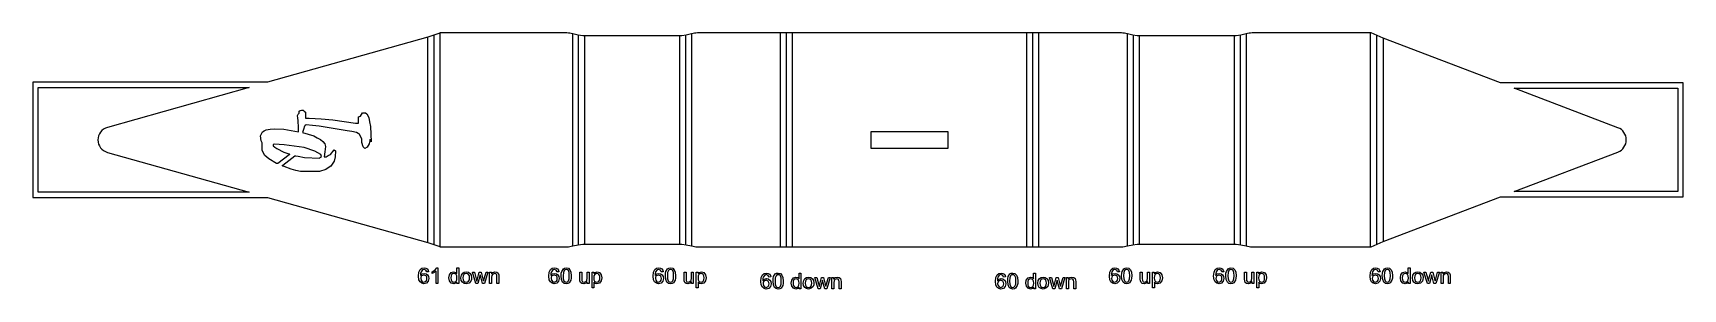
# Model space of a CAD drawing. Header units: millimetres. Extents: x -255 to 378, y -16 to 82.
import ezdxf

# ---------------------------------------------------------------- set-up
doc = ezdxf.new("R2010")
doc.units = ezdxf.units.MM

msp = doc.modelspace()

# ---------------------------------------------------------------- linework, layer by layer
at = {"layer": 'BEND'}
for p, q in [((-101.15, 81.22), (-101.15, 0.88)), ((-45.58, 0.84), (-45.58, 81.26)), ((-4.52, 0.84), (-4.52, 81.26)), ((34.06, 82.1), (34.06, 0)), ((128.59, 0), (128.59, 82.1)), ((167.18, 81.26), (167.18, 0.84)), ((208.24, 81.26), (208.24, 0.84)), ((260.57, 0.93), (260.57, 81.17))]:
    msp.add_line(p, q, dxfattribs=at)
at = {"layer": 'BEND_EXTENT'}
for p, q in [((-103.45, 1.63), (-103.45, 80.47)), ((-98.85, 81.97), (-98.85, 0.13)), ((-47.85, 0.33), (-47.85, 81.77)), ((-43.32, 81.06), (-43.32, 1.04)), ((-6.79, 1.04), (-6.79, 81.06)), ((-2.26, 81.77), (-2.26, 0.33)), ((31.8, 0), (31.8, 82.1)), ((36.33, 82.1), (36.33, 0)), ((126.33, 0), (126.33, 82.1)), ((130.85, 82.1), (130.85, 0)), ((164.91, 0.33), (164.91, 81.77)), ((169.44, 81.06), (169.44, 1.04)), ((205.97, 1.04), (205.97, 81.06)), ((210.5, 81.77), (210.5, 0.33)), ((258.12, 0), (258.12, 82.1)), ((263.02, 80.1), (263.02, 2))]:
    msp.add_line(p, q, dxfattribs=at)
at = {"layer": 'INTERIOR_PROFILES'}
for p, q in [((-153.48, 50.43), (-153.15, 50.86)), ((-153.15, 50.86), (-152.81, 51.28)), ((-152.81, 52.07), (-152.39, 52.3)), ((-152.81, 51.28), (-152.81, 52.07)), ((-152.39, 52.3), (-151.96, 52.52)), ((-151.96, 52.52), (-151.27, 52.52)), ((-151.27, 52.52), (-150.83, 52.08)), ((-150.83, 52.08), (-150.38, 51.64)), ((-150.38, 51.64), (-150.38, 49.43)), ((-129.3, 50.12), (-128.93, 50.77)), ((-128.93, 50.77), (-128.55, 51.42)), ((-128.55, 51.42), (-127.32, 51.41)), ((-127.32, 51.41), (-126.83, 51.09)), ((-126.83, 51.09), (-126.1, 49.67)), ((-166.83, 44.16), (-166.17, 44.55)), ((-166.17, 44.55), (-165.51, 44.94)), ((-165.51, 44.94), (-163.94, 45.13)), ((-163.94, 45.13), (-162.37, 45.33)), ((-162.37, 45.33), (-158.71, 45.13)), ((-158.71, 45.13), (-152.99, 44.2)), ((-153.34, 49.43), (-153.48, 50.43)), ((-153.2, 48.44), (-153.34, 49.43)), ((-153.06, 45.7), (-153.2, 48.44)), ((-152.99, 44.2), (-153.06, 45.7)), ((-151.14, 45), (-151.47, 43.86)), ((-150.77, 46.34), (-151.14, 45)), ((-150.46, 46.59), (-150.77, 46.34)), ((-150.15, 46.85), (-150.46, 46.59)), ((-150.38, 49.43), (-148.95, 49.43)), ((-147.64, 46.59), (-150.15, 46.85)), ((-148.95, 49.43), (-144.42, 49.09)), ((-145.12, 46.34), (-147.64, 46.59)), ((-139.75, 45.46), (-145.12, 46.34)), ((-144.42, 49.09), (-139.9, 48.75)), ((-139.9, 48.75), (-131.18, 47.45)), ((-134.38, 44.57), (-139.75, 45.46)), ((-132.61, 44.22), (-134.38, 44.57)), ((-131.18, 47.45), (-130.08, 47.45)), ((-130.08, 49.92), (-129.3, 50.12)), ((-130.08, 47.45), (-130.08, 49.92)), ((-126.1, 49.67), (-125.76, 47.95)), ((-125.76, 47.95), (-125.43, 46.23)), ((-125.43, 46.23), (-125.23, 40.27)), ((-167.67, 42.62), (-167.25, 43.39)), ((-167.39, 40.63), (-167.67, 42.62)), ((-166.99, 39.89), (-167.39, 40.63)), ((-167.25, 43.39), (-166.83, 44.16)), ((-166.99, 36.92), (-166.99, 39.89)), ((-162.34, 39.45), (-162.8, 39.17)), ((-162.8, 39.17), (-162.8, 38.78)), ((-162.8, 38.78), (-162.08, 38.24)), ((-160.41, 39.31), (-162.34, 39.45)), ((-162.08, 38.24), (-161.36, 37.7)), ((-158.49, 39.16), (-160.41, 39.31)), ((-150.9, 38.11), (-158.49, 39.16)), ((-151.47, 43.86), (-147.18, 42.54)), ((-146.75, 36.73), (-150.9, 38.11)), ((-147.18, 42.54), (-145.88, 41.88)), ((-145.88, 41.88), (-144.59, 41.23)), ((-144.59, 41.23), (-143.75, 40.39)), ((-143.75, 40.39), (-142.92, 39.55)), ((-142.92, 39.55), (-142.78, 39.02)), ((-142.65, 38.5), (-142.79, 37.47)), ((-142.78, 39.02), (-142.65, 38.5)), ((-130.85, 43.87), (-132.61, 44.22)), ((-130.22, 43.55), (-130.85, 43.87)), ((-129.6, 43.22), (-130.22, 43.55)), ((-128.76, 41.38), (-129.6, 43.22)), ((-128.75, 40.05), (-128.76, 41.38)), ((-128.29, 38.41), (-128.75, 40.05)), ((-127.62, 37.74), (-128.29, 38.41)), ((-126.74, 38.21), (-127.62, 37.74)), ((-125.93, 39.53), (-126.74, 38.21)), ((-125.61, 41.38), (-125.93, 39.53)), ((-125.42, 40.83), (-125.61, 41.38)), ((-125.23, 40.27), (-125.42, 40.83)), ((-165.93, 35.11), (-166.99, 36.92)), ((-164.48, 33.82), (-165.93, 35.11)), ((-161.52, 32), (-164.48, 33.82)), ((-161.36, 37.7), (-158.71, 36.38)), ((-156.59, 35.29), (-160.96, 32.02)), ((-159.1, 31.38), (-154.45, 34.86)), ((-158.71, 36.38), (-157.13, 35.81)), ((-157.13, 35.81), (-156.65, 35.64)), ((-154.06, 34.95), (-153.16, 34.78)), ((-153.16, 34.78), (-150.77, 34.31)), ((-150.77, 34.31), (-145.03, 34.07)), ((-145.6, 36.08), (-146.75, 36.73)), ((-144.45, 35.42), (-145.6, 36.08)), ((-145.03, 34.07), (-144.6, 34.39)), ((-144.6, 34.39), (-144.18, 34.72)), ((-144.32, 35.07), (-144.45, 35.42)), ((-144.18, 34.72), (-144.32, 35.07)), ((-142.93, 36.44), (-143.21, 34.56)), ((-143.21, 34.56), (-142.47, 34.56)), ((-142.79, 37.47), (-142.93, 36.44)), ((-142.47, 34.56), (-141.62, 34.99)), ((-141.62, 34.99), (-140.77, 35.43)), ((-140.77, 35.43), (-139.34, 37.24)), ((-139.4, 32.86), (-140.67, 30.97)), ((-138.95, 34.52), (-139.4, 32.86)), ((-139.34, 37.24), (-138.9, 36.8)), ((-138.9, 36.8), (-138.95, 34.52)), ((-158.61, 30.83), (-159.05, 31)), ((-155.84, 29.74), (-158.61, 30.83)), ((-154.08, 29.34), (-155.84, 29.74)), ((-152.31, 28.93), (-154.08, 29.34)), ((-145.03, 28.93), (-152.31, 28.93)), ((-142.57, 29.69), (-145.03, 28.93)), ((-141.62, 30.33), (-142.57, 29.69)), ((-140.67, 30.97), (-141.62, 30.33))]:
    msp.add_line(p, q, dxfattribs=at)
for points in [[(-226.35, 36.24), (-172, 20.94), (-252.9, 20.94), (-252.9, 61.17), (-172, 61.17), (-226.35, 45.86, 0.757324)], [(353.08, 36.38, 0.688602), (353.08, 45.72), (313.29, 60.91), (376.05, 60.91), (376.05, 21.19), (313.29, 21.19)]]:
    msp.add_lwpolyline(points, format="xyb", close=True, dxfattribs=at)
msp.add_lwpolyline([(66.58, 44.3), (96.08, 44.3), (96.08, 37.8), (66.58, 37.8)], close=True, dxfattribs=at)
at = {"layer": 'INTERIOR_PROFILES', "extrusion": (0, 0, -1)}
for centre, radius, start, end in [((161.26, 32.42), 0.5, 233.16713, 301.65561), ((156.71, 35.45), 0.2, 109.75178, 233.16713), ((154.15, 34.46), 0.5, 53.16713, 101.06727), ((158.97, 31.2), 0.22, -68.64167, 53.16713)]:
    msp.add_arc(centre, radius, start, end, dxfattribs=at)
at = {"layer": 'OUTER_PROFILES'}
for p, q in [((-103.45, 80.47), (-164.9, 63.17)), ((-98.85, 81.97), (-103.45, 80.47)), ((-98.85, 82.1), (-98.85, 81.97)), ((-50.11, 82.1), (-98.85, 82.1)), ((-6.06, 81.06), (-44.04, 81.06)), ((162.65, 82.1), (0, 82.1)), ((206.7, 81.06), (168.71, 81.06)), ((258.45, 82.1), (212.76, 82.1)), ((263.02, 80.1), (258.45, 82.1)), ((308.05, 62.91), (263.02, 80.1)), ((-164.9, 63.17), (-254.9, 63.17)), ((-254.9, 63.17), (-254.9, 18.94)), ((378.05, 62.91), (308.05, 62.91)), ((378.05, 19.19), (378.05, 62.91)), ((263.02, 2), (308.05, 19.19)), ((308.05, 19.19), (378.05, 19.19)), ((-254.9, 18.94), (-164.9, 18.94)), ((-164.9, 18.94), (-103.45, 1.63)), ((-103.45, 1.63), (-98.85, 0.13)), ((-98.85, 0.13), (-98.85, 0)), ((-44.04, 1.04), (-6.06, 1.04)), ((0, 0), (162.65, 0)), ((168.71, 1.04), (206.7, 1.04)), ((212.76, 0), (258.45, 0)), ((258.45, 0), (263.02, 2)), ((-98.85, 0), (-50.11, 0))]:
    msp.add_line(p, q, dxfattribs=at)
for points in [[(-45.74, 81.3), (-47.85, 81.77)], [(-44.04, 81.06), (-45.74, 81.3)], [(-4.37, 81.3), (-6.06, 81.06)], [(-2.26, 81.77), (-4.37, 81.3)], [(167.02, 81.3), (164.91, 81.77)], [(168.71, 81.06), (167.02, 81.3)], [(208.39, 81.3), (206.7, 81.06)], [(210.5, 81.77), (208.39, 81.3)], [(-47.85, 0.33), (-45.74, 0.8)], [(-45.74, 0.8), (-44.04, 1.04)], [(-6.06, 1.04), (-4.37, 0.8)], [(-4.37, 0.8), (-2.26, 0.33)], [(164.91, 0.33), (167.02, 0.8)], [(167.02, 0.8), (168.71, 1.04)], [(206.7, 1.04), (208.39, 0.8)], [(208.39, 0.8), (210.5, 0.33)]]:
    msp.add_lwpolyline(points, dxfattribs=at)
for centre, major_axis, start_param, end_param in [((-50.11, 76.1), (6.93, 0), 1.238269, 1.570796), ((0, 76.1), (-6.93, 0), 4.712389, 5.044916), ((162.65, 76.1), (6.93, 0), 1.238269, 1.570796), ((212.76, 76.1), (-6.93, 0), 4.712389, 5.044916), ((-50.11, 6), (6.93, 0), 4.712389, 5.044916), ((0, 6), (-6.93, 0), 1.238269, 1.570796), ((162.65, 6), (6.93, 0), 4.712389, 5.044916), ((212.76, 6), (-6.93, 0), 1.238269, 1.570796)]:
    msp.add_ellipse(centre, major_axis=major_axis, ratio=0.866025, start_param=start_param, end_param=end_param, dxfattribs=at)
at = {"layer": 'TEXT'}
for p, q in [((-103.15, -9.57), (-103.88, -9.62)), ((-101.75, -10.29), (-101.75, -9.58)), ((-100.27, -14.1), (-100.27, -9.4)), ((-100.01, -8.07), (-99.54, -8.07)), ((-99.54, -8.07), (-99.54, -14.1)), ((-92.35, -10.25), (-92.35, -8.1)), ((-92.35, -8.1), (-91.61, -8.1)), ((-91.61, -8.1), (-91.61, -14.1)), ((-84.99, -14.1), (-86.32, -9.75)), ((-86.32, -9.75), (-85.56, -9.75)), ((-85.56, -9.75), (-84.87, -12.26)), ((-84.87, -12.26), (-84.61, -13.19)), ((-84.39, -12.3), (-83.69, -9.75)), ((-83.34, -10.75), (-84.22, -14.1)), ((-83.69, -9.75), (-82.94, -9.75)), ((-83.17, -11.5), (-83.34, -10.75)), ((-82.48, -14.1), (-83.17, -11.5)), ((-82.94, -9.75), (-82.29, -12.27)), ((-82.29, -12.27), (-82.07, -13.1)), ((-82.07, -13.1), (-81.82, -12.26)), ((-81.82, -12.26), (-81.07, -9.75)), ((-80.36, -9.75), (-81.72, -14.1)), ((-81.07, -9.75), (-80.36, -9.75)), ((-79.74, -14.1), (-79.74, -9.75)), ((-79.74, -9.75), (-79.08, -9.75)), ((-79.08, -9.75), (-79.08, -10.37)), ((-79, -11.72), (-79, -14.1)), ((-76.94, -14.1), (-76.94, -11.45)), ((-76.21, -11.43), (-76.21, -14.1)), ((-53.15, -9.57), (-53.88, -9.62)), ((-45.13, -12.44), (-45.13, -9.75)), ((-45.13, -9.75), (-44.4, -9.75)), ((-44.4, -9.75), (-44.4, -12.16)), ((-42.35, -12.08), (-42.35, -9.75)), ((-42.35, -9.75), (-41.61, -9.75)), ((-41.61, -9.75), (-41.61, -14.1)), ((-40.46, -15.76), (-40.46, -9.75)), ((-40.46, -9.75), (-39.78, -9.75)), ((-39.78, -9.75), (-39.78, -10.32)), ((-13.15, -9.57), (-13.88, -9.62)), ((-5.13, -12.44), (-5.13, -9.75)), ((-5.13, -9.75), (-4.4, -9.75)), ((-4.4, -9.75), (-4.4, -12.16)), ((-2.35, -12.08), (-2.35, -9.75)), ((-2.35, -9.75), (-1.61, -9.75)), ((-1.61, -9.75), (-1.61, -14.1)), ((-0.46, -15.76), (-0.46, -9.75)), ((-0.46, -9.75), (0.22, -9.75)), ((0.22, -9.75), (0.22, -10.32)), ((28.15, -11.59), (27.42, -11.65)), ((38.95, -12.28), (38.95, -10.12)), ((38.95, -10.12), (39.69, -10.12)), ((39.69, -10.12), (39.69, -16.12)), ((46.31, -16.12), (44.98, -11.78)), ((44.98, -11.78), (45.74, -11.78)), ((45.74, -11.78), (46.43, -14.29)), ((46.92, -14.32), (47.61, -11.78)), ((47.61, -11.78), (48.36, -11.78)), ((48.36, -11.78), (49.02, -14.3)), ((49.48, -14.29), (50.23, -11.78)), ((50.94, -11.78), (49.58, -16.12)), ((50.23, -11.78), (50.94, -11.78)), ((51.56, -16.12), (51.56, -11.78)), ((51.56, -11.78), (52.22, -11.78)), ((52.22, -11.78), (52.22, -12.39)), ((118.15, -11.59), (117.42, -11.65)), ((128.95, -12.28), (128.95, -10.12)), ((128.95, -10.12), (129.69, -10.12)), ((129.69, -10.12), (129.69, -16.12)), ((136.31, -16.12), (134.98, -11.78)), ((134.98, -11.78), (135.74, -11.78)), ((135.74, -11.78), (136.43, -14.29)), ((136.92, -14.32), (137.61, -11.78)), ((137.61, -11.78), (138.36, -11.78)), ((138.36, -11.78), (139.02, -14.3)), ((139.48, -14.29), (140.23, -11.78)), ((140.94, -11.78), (139.58, -16.12)), ((140.23, -11.78), (140.94, -11.78)), ((141.56, -16.12), (141.56, -11.78)), ((141.56, -11.78), (142.22, -11.78)), ((142.22, -11.78), (142.22, -12.39)), ((161.85, -9.57), (161.12, -9.62)), ((169.87, -12.44), (169.87, -9.75)), ((169.87, -9.75), (170.6, -9.75)), ((170.6, -9.75), (170.6, -12.16)), ((172.65, -12.08), (172.65, -9.75)), ((172.65, -9.75), (173.39, -9.75)), ((173.39, -9.75), (173.39, -14.1)), ((174.54, -15.76), (174.54, -9.75)), ((174.54, -9.75), (175.22, -9.75)), ((175.22, -9.75), (175.22, -10.32)), ((201.85, -9.57), (201.12, -9.62)), ((209.87, -12.44), (209.87, -9.75)), ((209.87, -9.75), (210.6, -9.75)), ((210.6, -9.75), (210.6, -12.16)), ((212.65, -12.08), (212.65, -9.75)), ((212.65, -9.75), (213.39, -9.75)), ((213.39, -9.75), (213.39, -14.1)), ((214.54, -15.76), (214.54, -9.75)), ((214.54, -9.75), (215.22, -9.75)), ((215.22, -9.75), (215.22, -10.32)), ((261.85, -9.57), (261.12, -9.62)), ((272.65, -10.25), (272.65, -8.1)), ((272.65, -8.1), (273.39, -8.1)), ((273.39, -8.1), (273.39, -14.1)), ((280.01, -14.1), (278.68, -9.75)), ((278.68, -9.75), (279.44, -9.75)), ((279.44, -9.75), (280.13, -12.26)), ((280.13, -12.26), (280.39, -13.19)), ((280.61, -12.3), (281.31, -9.75)), ((281.66, -10.75), (280.78, -14.1)), ((281.31, -9.75), (282.06, -9.75)), ((281.83, -11.5), (281.66, -10.75)), ((282.52, -14.1), (281.83, -11.5)), ((282.06, -9.75), (282.71, -12.27)), ((282.71, -12.27), (282.93, -13.1)), ((282.93, -13.1), (283.18, -12.26)), ((283.18, -12.26), (283.93, -9.75)), ((284.64, -9.75), (283.28, -14.1)), ((283.93, -9.75), (284.64, -9.75)), ((285.26, -14.1), (285.26, -9.75)), ((285.26, -9.75), (285.92, -9.75)), ((285.92, -9.75), (285.92, -10.37)), ((286, -11.72), (286, -14.1)), ((288.06, -14.1), (288.06, -11.45)), ((288.79, -11.43), (288.79, -14.1)), ((-99.54, -14.1), (-100.27, -14.1)), ((-92.3, -14.1), (-92.3, -13.55)), ((-91.61, -14.1), (-92.3, -14.1)), ((-84.22, -14.1), (-84.99, -14.1)), ((-81.72, -14.1), (-82.48, -14.1)), ((-79, -14.1), (-79.74, -14.1)), ((-76.21, -14.1), (-76.94, -14.1)), ((-42.27, -14.1), (-42.27, -13.46)), ((-41.61, -14.1), (-42.27, -14.1)), ((-39.72, -15.76), (-40.46, -15.76)), ((-39.72, -13.65), (-39.72, -15.76)), ((-2.27, -14.1), (-2.27, -13.46)), ((-1.61, -14.1), (-2.27, -14.1)), ((0.28, -15.76), (-0.46, -15.76)), ((0.28, -13.65), (0.28, -15.76)), ((39, -16.12), (39, -15.57)), ((39.69, -16.12), (39, -16.12)), ((47.08, -16.12), (46.31, -16.12)), ((46.43, -14.29), (46.69, -15.22)), ((47.96, -12.78), (47.08, -16.12)), ((48.13, -13.52), (47.96, -12.78)), ((48.82, -16.12), (48.13, -13.52)), ((49.58, -16.12), (48.82, -16.12)), ((49.02, -14.3), (49.23, -15.13)), ((49.23, -15.13), (49.48, -14.29)), ((52.3, -16.12), (51.56, -16.12)), ((52.3, -13.75), (52.3, -16.12)), ((54.36, -16.12), (54.36, -13.48)), ((55.09, -16.12), (54.36, -16.12)), ((55.09, -13.45), (55.09, -16.12)), ((129, -16.12), (129, -15.57)), ((129.69, -16.12), (129, -16.12)), ((137.08, -16.12), (136.31, -16.12)), ((136.43, -14.29), (136.69, -15.22)), ((137.96, -12.78), (137.08, -16.12)), ((138.13, -13.52), (137.96, -12.78)), ((138.82, -16.12), (138.13, -13.52)), ((139.58, -16.12), (138.82, -16.12)), ((139.02, -14.3), (139.23, -15.13)), ((139.23, -15.13), (139.48, -14.29)), ((142.3, -16.12), (141.56, -16.12)), ((142.3, -13.75), (142.3, -16.12)), ((144.36, -16.12), (144.36, -13.48)), ((145.09, -16.12), (144.36, -16.12)), ((145.09, -13.45), (145.09, -16.12)), ((172.73, -14.1), (172.73, -13.46)), ((173.39, -14.1), (172.73, -14.1)), ((175.28, -15.76), (174.54, -15.76)), ((175.28, -13.65), (175.28, -15.76)), ((212.73, -14.1), (212.73, -13.46)), ((213.39, -14.1), (212.73, -14.1)), ((215.28, -15.76), (214.54, -15.76)), ((215.28, -13.65), (215.28, -15.76)), ((272.7, -14.1), (272.7, -13.55)), ((273.39, -14.1), (272.7, -14.1)), ((280.78, -14.1), (280.01, -14.1)), ((283.28, -14.1), (282.52, -14.1)), ((286, -14.1), (285.26, -14.1)), ((288.79, -14.1), (288.06, -14.1))]:
    msp.add_line(p, q, dxfattribs=at)
for points in [[(-107.01, -11.29), (-106.85, -9.79), (-106.36, -8.76)], [(-106.43, -13.52), (-106.86, -12.63), (-107.01, -11.29)], [(-106.36, -8.76), (-105.71, -8.25), (-104.85, -8.07)], [(-106.06, -9.62), (-106.22, -10.21), (-106.27, -11)], [(-106.27, -11), (-105.62, -10.4)], [(-105.81, -11.21), (-106.07, -11.63), (-106.16, -12.15)], [(-106.16, -12.15), (-106, -12.88)], [(-105.52, -8.88), (-106.06, -9.62)], [(-104.96, -10.86), (-105.81, -11.21)], [(-105.62, -10.4), (-104.82, -10.21)], [(-104.9, -8.68), (-105.52, -8.88)], [(-104.13, -11.21), (-104.96, -10.86)], [(-104.16, -8.99), (-104.9, -8.68)], [(-104.85, -8.07), (-104.21, -8.17), (-103.69, -8.47)], [(-104.82, -10.21), (-104.13, -10.34), (-103.56, -10.75)], [(-103.88, -9.62), (-104.16, -8.99)], [(-103.8, -12.2), (-103.88, -11.64), (-104.13, -11.21)], [(-104.13, -13.22), (-103.88, -12.77), (-103.8, -12.2)], [(-103.69, -8.47), (-103.33, -8.94), (-103.15, -9.57)], [(-103.56, -10.75), (-103.17, -11.37), (-103.04, -12.15)], [(-103.04, -12.15), (-103.29, -13.2)], [(-101.75, -9.58), (-100.67, -8.88)], [(-100.97, -9.91), (-101.75, -10.29)], [(-100.27, -9.4), (-100.97, -9.91)], [(-100.67, -8.88), (-100.01, -8.07)], [(-95.38, -11.93), (-95.17, -10.75)], [(-95.14, -13.11), (-95.38, -11.93)], [(-95.17, -10.75), (-94.52, -9.94)], [(-94.3, -10.66), (-94.54, -11.18), (-94.63, -11.93)], [(-94.63, -11.93), (-94.54, -12.66), (-94.27, -13.18)], [(-94.52, -9.94), (-93.55, -9.65)], [(-93.48, -10.26), (-93.93, -10.36), (-94.3, -10.66)], [(-93.55, -9.65), (-92.85, -9.82)], [(-92.63, -10.68), (-93.01, -10.37), (-93.48, -10.26)], [(-92.85, -9.82), (-92.35, -10.25)], [(-92.28, -11.99), (-92.37, -11.22), (-92.63, -10.68)], [(-92.62, -13.2), (-92.37, -12.7), (-92.28, -11.99)], [(-90.73, -11.92), (-90.56, -10.87), (-90.06, -10.14)], [(-90.17, -13.61), (-90.59, -12.9), (-90.73, -11.92)], [(-90.06, -10.14), (-89.44, -9.77), (-88.69, -9.65)], [(-89.61, -10.68), (-89.88, -11.2), (-89.97, -11.92)], [(-89.97, -11.92), (-89.88, -12.66), (-89.61, -13.18)], [(-88.69, -10.26), (-89.2, -10.37), (-89.61, -10.68)], [(-88.69, -9.65), (-87.88, -9.8), (-87.23, -10.24)], [(-87.78, -10.68), (-88.19, -10.37), (-88.69, -10.26)], [(-87.41, -11.9), (-87.51, -11.19), (-87.78, -10.68)], [(-87.78, -13.17), (-87.51, -12.65), (-87.41, -11.9)], [(-87.23, -10.24), (-86.8, -10.94), (-86.66, -11.86)], [(-86.66, -11.86), (-86.72, -12.61), (-86.91, -13.18)], [(-84.61, -13.19), (-84.55, -12.93), (-84.39, -12.3)], [(-79.08, -10.37), (-78.49, -9.83), (-77.69, -9.65)], [(-78.66, -10.59), (-78.92, -11.02), (-79, -11.72)], [(-77.85, -10.29), (-78.66, -10.59)], [(-77.34, -10.42), (-77.85, -10.29)], [(-77.69, -9.65), (-76.97, -9.79)], [(-77.03, -10.78), (-77.34, -10.42)], [(-76.94, -11.45), (-77.03, -10.78)], [(-76.97, -9.79), (-76.48, -10.17)], [(-76.48, -10.17), (-76.25, -10.71)], [(-76.25, -10.71), (-76.21, -11.43)], [(-57.01, -11.29), (-56.85, -9.79), (-56.36, -8.76)], [(-56.43, -13.52), (-56.86, -12.63), (-57.01, -11.29)], [(-56.36, -8.76), (-55.71, -8.25), (-54.85, -8.07)], [(-56.06, -9.62), (-56.22, -10.21), (-56.27, -11)], [(-56.27, -11), (-55.62, -10.4)], [(-55.81, -11.21), (-56.07, -11.63), (-56.16, -12.15)], [(-56.16, -12.15), (-56, -12.88)], [(-55.52, -8.88), (-56.06, -9.62)], [(-54.96, -10.86), (-55.81, -11.21)], [(-55.62, -10.4), (-54.82, -10.21)], [(-54.9, -8.68), (-55.52, -8.88)], [(-54.13, -11.21), (-54.96, -10.86)], [(-54.16, -8.99), (-54.9, -8.68)], [(-54.85, -8.07), (-54.21, -8.17), (-53.69, -8.47)], [(-54.82, -10.21), (-54.13, -10.34), (-53.56, -10.75)], [(-53.88, -9.62), (-54.16, -8.99)], [(-53.8, -12.2), (-53.88, -11.64), (-54.13, -11.21)], [(-54.13, -13.22), (-53.88, -12.77), (-53.8, -12.2)], [(-53.69, -8.47), (-53.33, -8.94), (-53.15, -9.57)], [(-53.56, -10.75), (-53.17, -11.37), (-53.04, -12.15)], [(-53.04, -12.15), (-53.29, -13.2)], [(-52.31, -11.14), (-52.26, -10.18), (-52.09, -9.43)], [(-51.72, -13.58), (-52.16, -12.59), (-52.31, -11.14)], [(-52.09, -9.43), (-51.44, -8.43)], [(-51.17, -9.11), (-51.46, -9.89), (-51.55, -11.14)], [(-51.55, -11.14), (-51.47, -12.37), (-51.21, -13.11)], [(-51.44, -8.43), (-50.95, -8.16), (-50.36, -8.07)], [(-50.36, -8.68), (-50.82, -8.79), (-51.17, -9.11)], [(-50.36, -8.07), (-49.51, -8.27)], [(-49.5, -9.17), (-49.89, -8.81), (-50.36, -8.68)], [(-49.51, -8.27), (-48.91, -8.83)], [(-49.16, -11.14), (-49.24, -9.91), (-49.5, -9.17)], [(-49.5, -13.1), (-49.24, -12.37), (-49.16, -11.14)], [(-48.91, -8.83), (-48.53, -9.72)], [(-48.4, -11.14), (-48.45, -12.09), (-48.62, -12.84)], [(-48.53, -9.72), (-48.4, -11.14)], [(-45.09, -13.13), (-45.13, -12.44)], [(-44.4, -12.16), (-44.35, -12.94)], [(-42.47, -12.93), (-42.35, -12.08)], [(-39.43, -10.67), (-39.7, -11.21), (-39.79, -11.95)], [(-39.79, -11.95), (-39.7, -12.68), (-39.45, -13.19)], [(-39.78, -10.32), (-39.25, -9.82)], [(-38.59, -10.23), (-39.04, -10.34), (-39.43, -10.67)], [(-39.25, -9.82), (-38.52, -9.65)], [(-37.78, -10.64), (-38.15, -10.33), (-38.59, -10.23)], [(-38.52, -9.65), (-37.54, -9.94)], [(-37.43, -11.89), (-37.52, -11.16), (-37.78, -10.64)], [(-37.78, -13.18), (-37.52, -12.65), (-37.43, -11.89)], [(-37.54, -9.94), (-36.9, -10.75)], [(-36.68, -11.89), (-36.92, -13.09)], [(-36.9, -10.75), (-36.68, -11.89)], [(-17.01, -11.29), (-16.85, -9.79), (-16.36, -8.76)], [(-16.43, -13.52), (-16.86, -12.63), (-17.01, -11.29)], [(-16.36, -8.76), (-15.71, -8.25), (-14.85, -8.07)], [(-16.06, -9.62), (-16.22, -10.21), (-16.27, -11)], [(-16.27, -11), (-15.62, -10.4)], [(-15.81, -11.21), (-16.07, -11.63), (-16.16, -12.15)], [(-16.16, -12.15), (-16, -12.88)], [(-15.52, -8.88), (-16.06, -9.62)], [(-14.96, -10.86), (-15.81, -11.21)], [(-15.62, -10.4), (-14.82, -10.21)], [(-14.9, -8.68), (-15.52, -8.88)], [(-14.13, -11.21), (-14.96, -10.86)], [(-14.16, -8.99), (-14.9, -8.68)], [(-14.85, -8.07), (-14.21, -8.17), (-13.69, -8.47)], [(-14.82, -10.21), (-14.13, -10.34), (-13.56, -10.75)], [(-13.88, -9.62), (-14.16, -8.99)], [(-13.8, -12.2), (-13.88, -11.64), (-14.13, -11.21)], [(-14.13, -13.22), (-13.88, -12.77), (-13.8, -12.2)], [(-13.69, -8.47), (-13.33, -8.94), (-13.15, -9.57)], [(-13.56, -10.75), (-13.17, -11.37), (-13.04, -12.15)], [(-13.04, -12.15), (-13.29, -13.2)], [(-12.31, -11.14), (-12.26, -10.18), (-12.09, -9.43)], [(-11.72, -13.58), (-12.16, -12.59), (-12.31, -11.14)], [(-12.09, -9.43), (-11.44, -8.43)], [(-11.17, -9.11), (-11.46, -9.89), (-11.55, -11.14)], [(-11.55, -11.14), (-11.47, -12.37), (-11.21, -13.11)], [(-11.44, -8.43), (-10.95, -8.16), (-10.36, -8.07)], [(-10.36, -8.68), (-10.82, -8.79), (-11.17, -9.11)], [(-10.36, -8.07), (-9.51, -8.27)], [(-9.5, -9.17), (-9.89, -8.81), (-10.36, -8.68)], [(-9.51, -8.27), (-8.91, -8.83)], [(-9.16, -11.14), (-9.24, -9.91), (-9.5, -9.17)], [(-9.5, -13.1), (-9.24, -12.37), (-9.16, -11.14)], [(-8.91, -8.83), (-8.53, -9.72)], [(-8.4, -11.14), (-8.45, -12.09), (-8.62, -12.84)], [(-8.53, -9.72), (-8.4, -11.14)], [(-5.09, -13.13), (-5.13, -12.44)], [(-4.4, -12.16), (-4.35, -12.94)], [(-2.47, -12.93), (-2.35, -12.08)], [(0.57, -10.67), (0.3, -11.21), (0.21, -11.95)], [(0.21, -11.95), (0.3, -12.68), (0.55, -13.19)], [(0.22, -10.32), (0.75, -9.82)], [(1.41, -10.23), (0.96, -10.34), (0.57, -10.67)], [(0.75, -9.82), (1.48, -9.65)], [(2.22, -10.64), (1.85, -10.33), (1.41, -10.23)], [(1.48, -9.65), (2.46, -9.94)], [(2.57, -11.89), (2.48, -11.16), (2.22, -10.64)], [(2.22, -13.18), (2.48, -12.65), (2.57, -11.89)], [(2.46, -9.94), (3.1, -10.75)], [(3.32, -11.89), (3.08, -13.09)], [(3.1, -10.75), (3.32, -11.89)], [(24.29, -13.32), (24.46, -11.81), (24.94, -10.79)], [(24.94, -10.79), (25.6, -10.27), (26.45, -10.1)], [(25.24, -11.64), (25.08, -12.23), (25.03, -13.03)], [(25.03, -13.03), (25.68, -12.43)], [(25.78, -10.9), (25.24, -11.64)], [(25.68, -12.43), (26.48, -12.23)], [(26.4, -10.7), (25.78, -10.9)], [(27.14, -11.02), (26.4, -10.7)], [(26.45, -10.1), (27.09, -10.2), (27.61, -10.5)], [(26.48, -12.23), (27.17, -12.37), (27.74, -12.77)], [(27.42, -11.65), (27.14, -11.02)], [(27.61, -10.5), (27.97, -10.97), (28.15, -11.59)], [(28.99, -13.16), (29.04, -12.2), (29.21, -11.45)], [(29.21, -11.45), (29.86, -10.45)], [(30.13, -11.14), (29.84, -11.92), (29.75, -13.16)], [(29.86, -10.45), (30.35, -10.19), (30.95, -10.1)], [(30.94, -10.71), (30.48, -10.82), (30.13, -11.14)], [(31.8, -11.2), (31.41, -10.83), (30.94, -10.71)], [(30.95, -10.1), (31.79, -10.29)], [(31.79, -10.29), (32.39, -10.85)], [(32.14, -13.16), (32.06, -11.93), (31.8, -11.2)], [(32.39, -10.85), (32.77, -11.75)], [(32.77, -11.75), (32.9, -13.16)], [(36.14, -12.77), (36.79, -11.96)], [(36.79, -11.96), (37.76, -11.68)], [(37.83, -12.29), (37.37, -12.39), (37, -12.69)], [(37.76, -11.68), (38.46, -11.84)], [(38.67, -12.71), (38.29, -12.39), (37.83, -12.29)], [(38.46, -11.84), (38.95, -12.28)], [(40.57, -13.95), (40.74, -12.9), (41.24, -12.16)], [(41.24, -12.16), (41.86, -11.8), (42.61, -11.68)], [(42.61, -12.29), (42.1, -12.39), (41.69, -12.7)], [(42.61, -11.68), (43.42, -11.82), (44.08, -12.27)], [(43.52, -12.7), (43.11, -12.39), (42.61, -12.29)], [(44.08, -12.27), (44.5, -12.96), (44.64, -13.89)], [(52.22, -12.39), (52.81, -11.86), (53.61, -11.68)], [(52.64, -12.62), (52.38, -13.05), (52.3, -13.75)], [(53.45, -12.32), (52.64, -12.62)], [(53.97, -12.45), (53.45, -12.32)], [(53.61, -11.68), (54.33, -11.82)], [(54.27, -12.81), (53.97, -12.45)], [(54.33, -11.82), (54.82, -12.19)], [(54.82, -12.19), (55.05, -12.73)], [(114.29, -13.32), (114.46, -11.81), (114.94, -10.79)], [(114.94, -10.79), (115.6, -10.27), (116.45, -10.1)], [(115.24, -11.64), (115.08, -12.23), (115.03, -13.03)], [(115.03, -13.03), (115.68, -12.43)], [(115.78, -10.9), (115.24, -11.64)], [(115.68, -12.43), (116.48, -12.23)], [(116.4, -10.7), (115.78, -10.9)], [(117.14, -11.02), (116.4, -10.7)], [(116.45, -10.1), (117.09, -10.2), (117.61, -10.5)], [(116.48, -12.23), (117.17, -12.37), (117.74, -12.77)], [(117.42, -11.65), (117.14, -11.02)], [(117.61, -10.5), (117.97, -10.97), (118.15, -11.59)], [(118.99, -13.16), (119.04, -12.2), (119.21, -11.45)], [(119.21, -11.45), (119.86, -10.45)], [(120.13, -11.14), (119.84, -11.92), (119.75, -13.16)], [(119.86, -10.45), (120.35, -10.19), (120.95, -10.1)], [(120.94, -10.71), (120.48, -10.82), (120.13, -11.14)], [(121.8, -11.2), (121.41, -10.83), (120.94, -10.71)], [(120.95, -10.1), (121.79, -10.29)], [(121.79, -10.29), (122.39, -10.85)], [(122.14, -13.16), (122.06, -11.93), (121.8, -11.2)], [(122.39, -10.85), (122.77, -11.75)], [(122.77, -11.75), (122.9, -13.16)], [(126.14, -12.77), (126.79, -11.96)], [(126.79, -11.96), (127.76, -11.68)], [(127.83, -12.29), (127.37, -12.39), (127, -12.69)], [(127.76, -11.68), (128.46, -11.84)], [(128.67, -12.71), (128.29, -12.39), (127.83, -12.29)], [(128.46, -11.84), (128.95, -12.28)], [(130.57, -13.95), (130.74, -12.9), (131.24, -12.16)], [(131.24, -12.16), (131.86, -11.8), (132.61, -11.68)], [(132.61, -12.29), (132.1, -12.39), (131.69, -12.7)], [(132.61, -11.68), (133.42, -11.82), (134.08, -12.27)], [(133.52, -12.7), (133.11, -12.39), (132.61, -12.29)], [(134.08, -12.27), (134.5, -12.96), (134.64, -13.89)], [(142.22, -12.39), (142.81, -11.86), (143.61, -11.68)], [(142.64, -12.62), (142.38, -13.05), (142.3, -13.75)], [(143.45, -12.32), (142.64, -12.62)], [(143.97, -12.45), (143.45, -12.32)], [(143.61, -11.68), (144.33, -11.82)], [(144.27, -12.81), (143.97, -12.45)], [(144.33, -11.82), (144.82, -12.19)], [(144.82, -12.19), (145.05, -12.73)], [(157.99, -11.29), (158.15, -9.79), (158.64, -8.76)], [(158.57, -13.52), (158.14, -12.63), (157.99, -11.29)], [(158.64, -8.76), (159.29, -8.25), (160.15, -8.07)], [(158.94, -9.62), (158.78, -10.21), (158.73, -11)], [(158.73, -11), (159.38, -10.4)], [(159.19, -11.21), (158.93, -11.63), (158.84, -12.15)], [(158.84, -12.15), (159, -12.88)], [(159.48, -8.88), (158.94, -9.62)], [(160.04, -10.86), (159.19, -11.21)], [(159.38, -10.4), (160.18, -10.21)], [(160.1, -8.68), (159.48, -8.88)], [(160.87, -11.21), (160.04, -10.86)], [(160.84, -8.99), (160.1, -8.68)], [(160.15, -8.07), (160.79, -8.17), (161.31, -8.47)], [(160.18, -10.21), (160.87, -10.34), (161.44, -10.75)], [(161.12, -9.62), (160.84, -8.99)], [(161.2, -12.2), (161.12, -11.64), (160.87, -11.21)], [(160.87, -13.22), (161.12, -12.77), (161.2, -12.2)], [(161.31, -8.47), (161.67, -8.94), (161.85, -9.57)], [(161.44, -10.75), (161.83, -11.37), (161.96, -12.15)], [(161.96, -12.15), (161.71, -13.2)], [(162.69, -11.14), (162.74, -10.18), (162.91, -9.43)], [(163.28, -13.58), (162.84, -12.59), (162.69, -11.14)], [(162.91, -9.43), (163.56, -8.43)], [(163.83, -9.11), (163.54, -9.89), (163.45, -11.14)], [(163.45, -11.14), (163.53, -12.37), (163.79, -13.11)], [(163.56, -8.43), (164.05, -8.16), (164.64, -8.07)], [(164.64, -8.68), (164.18, -8.79), (163.83, -9.11)], [(164.64, -8.07), (165.49, -8.27)], [(165.5, -9.17), (165.11, -8.81), (164.64, -8.68)], [(165.49, -8.27), (166.09, -8.83)], [(165.84, -11.14), (165.76, -9.91), (165.5, -9.17)], [(165.5, -13.1), (165.76, -12.37), (165.84, -11.14)], [(166.09, -8.83), (166.47, -9.72)], [(166.6, -11.14), (166.55, -12.09), (166.38, -12.84)], [(166.47, -9.72), (166.6, -11.14)], [(169.91, -13.13), (169.87, -12.44)], [(170.6, -12.16), (170.65, -12.94)], [(172.53, -12.93), (172.65, -12.08)], [(175.57, -10.67), (175.3, -11.21), (175.21, -11.95)], [(175.21, -11.95), (175.3, -12.68), (175.55, -13.19)], [(175.22, -10.32), (175.75, -9.82)], [(176.41, -10.23), (175.96, -10.34), (175.57, -10.67)], [(175.75, -9.82), (176.48, -9.65)], [(177.22, -10.64), (176.85, -10.33), (176.41, -10.23)], [(176.48, -9.65), (177.46, -9.94)], [(177.57, -11.89), (177.48, -11.16), (177.22, -10.64)], [(177.22, -13.18), (177.48, -12.65), (177.57, -11.89)], [(177.46, -9.94), (178.1, -10.75)], [(178.32, -11.89), (178.08, -13.09)], [(178.1, -10.75), (178.32, -11.89)], [(197.99, -11.29), (198.15, -9.79), (198.64, -8.76)], [(198.57, -13.52), (198.14, -12.63), (197.99, -11.29)], [(198.64, -8.76), (199.29, -8.25), (200.15, -8.07)], [(198.94, -9.62), (198.78, -10.21), (198.73, -11)], [(198.73, -11), (199.38, -10.4)], [(199.19, -11.21), (198.93, -11.63), (198.84, -12.15)], [(198.84, -12.15), (199, -12.88)], [(199.48, -8.88), (198.94, -9.62)], [(200.04, -10.86), (199.19, -11.21)], [(199.38, -10.4), (200.18, -10.21)], [(200.1, -8.68), (199.48, -8.88)], [(200.87, -11.21), (200.04, -10.86)], [(200.84, -8.99), (200.1, -8.68)], [(200.15, -8.07), (200.79, -8.17), (201.31, -8.47)], [(200.18, -10.21), (200.87, -10.34), (201.44, -10.75)], [(201.12, -9.62), (200.84, -8.99)], [(201.2, -12.2), (201.12, -11.64), (200.87, -11.21)], [(200.87, -13.22), (201.12, -12.77), (201.2, -12.2)], [(201.31, -8.47), (201.67, -8.94), (201.85, -9.57)], [(201.44, -10.75), (201.83, -11.37), (201.96, -12.15)], [(201.96, -12.15), (201.71, -13.2)], [(202.69, -11.14), (202.74, -10.18), (202.91, -9.43)], [(203.28, -13.58), (202.84, -12.59), (202.69, -11.14)], [(202.91, -9.43), (203.56, -8.43)], [(203.83, -9.11), (203.54, -9.89), (203.45, -11.14)], [(203.45, -11.14), (203.53, -12.37), (203.79, -13.11)], [(203.56, -8.43), (204.05, -8.16), (204.64, -8.07)], [(204.64, -8.68), (204.18, -8.79), (203.83, -9.11)], [(204.64, -8.07), (205.49, -8.27)], [(205.5, -9.17), (205.11, -8.81), (204.64, -8.68)], [(205.49, -8.27), (206.09, -8.83)], [(205.84, -11.14), (205.76, -9.91), (205.5, -9.17)], [(205.5, -13.1), (205.76, -12.37), (205.84, -11.14)], [(206.09, -8.83), (206.47, -9.72)], [(206.6, -11.14), (206.55, -12.09), (206.38, -12.84)], [(206.47, -9.72), (206.6, -11.14)], [(209.91, -13.13), (209.87, -12.44)], [(210.6, -12.16), (210.65, -12.94)], [(212.53, -12.93), (212.65, -12.08)], [(215.57, -10.67), (215.3, -11.21), (215.21, -11.95)], [(215.21, -11.95), (215.3, -12.68), (215.55, -13.19)], [(215.22, -10.32), (215.75, -9.82)], [(216.41, -10.23), (215.96, -10.34), (215.57, -10.67)], [(215.75, -9.82), (216.48, -9.65)], [(217.22, -10.64), (216.85, -10.33), (216.41, -10.23)], [(216.48, -9.65), (217.46, -9.94)], [(217.57, -11.89), (217.48, -11.16), (217.22, -10.64)], [(217.22, -13.18), (217.48, -12.65), (217.57, -11.89)], [(217.46, -9.94), (218.1, -10.75)], [(218.32, -11.89), (218.08, -13.09)], [(218.1, -10.75), (218.32, -11.89)], [(257.99, -11.29), (258.15, -9.79), (258.64, -8.76)], [(258.57, -13.52), (258.14, -12.63), (257.99, -11.29)], [(258.64, -8.76), (259.29, -8.25), (260.15, -8.07)], [(258.94, -9.62), (258.78, -10.21), (258.73, -11)], [(258.73, -11), (259.38, -10.4)], [(259.19, -11.21), (258.93, -11.63), (258.84, -12.15)], [(258.84, -12.15), (259, -12.88)], [(259.48, -8.88), (258.94, -9.62)], [(260.04, -10.86), (259.19, -11.21)], [(259.38, -10.4), (260.18, -10.21)], [(260.1, -8.68), (259.48, -8.88)], [(260.87, -11.21), (260.04, -10.86)], [(260.84, -8.99), (260.1, -8.68)], [(260.15, -8.07), (260.79, -8.17), (261.31, -8.47)], [(260.18, -10.21), (260.87, -10.34), (261.44, -10.75)], [(261.12, -9.62), (260.84, -8.99)], [(261.2, -12.2), (261.12, -11.64), (260.87, -11.21)], [(260.87, -13.22), (261.12, -12.77), (261.2, -12.2)], [(261.31, -8.47), (261.67, -8.94), (261.85, -9.57)], [(261.44, -10.75), (261.83, -11.37), (261.96, -12.15)], [(261.96, -12.15), (261.71, -13.2)], [(262.69, -11.14), (262.74, -10.18), (262.91, -9.43)], [(263.28, -13.58), (262.84, -12.59), (262.69, -11.14)], [(262.91, -9.43), (263.56, -8.43)], [(263.83, -9.11), (263.54, -9.89), (263.45, -11.14)], [(263.45, -11.14), (263.53, -12.37), (263.79, -13.11)], [(263.56, -8.43), (264.05, -8.16), (264.64, -8.07)], [(264.64, -8.68), (264.18, -8.79), (263.83, -9.11)], [(264.64, -8.07), (265.49, -8.27)], [(265.5, -9.17), (265.11, -8.81), (264.64, -8.68)], [(265.49, -8.27), (266.09, -8.83)], [(265.84, -11.14), (265.76, -9.91), (265.5, -9.17)], [(265.5, -13.1), (265.76, -12.37), (265.84, -11.14)], [(266.09, -8.83), (266.47, -9.72)], [(266.6, -11.14), (266.55, -12.09), (266.38, -12.84)], [(266.47, -9.72), (266.6, -11.14)], [(269.62, -11.93), (269.83, -10.75)], [(269.86, -13.11), (269.62, -11.93)], [(269.83, -10.75), (270.48, -9.94)], [(270.7, -10.66), (270.46, -11.18), (270.37, -11.93)], [(270.37, -11.93), (270.46, -12.66), (270.73, -13.18)], [(270.48, -9.94), (271.45, -9.65)], [(271.52, -10.26), (271.07, -10.36), (270.7, -10.66)], [(271.45, -9.65), (272.15, -9.82)], [(272.37, -10.68), (271.99, -10.37), (271.52, -10.26)], [(272.15, -9.82), (272.65, -10.25)], [(272.72, -11.99), (272.63, -11.22), (272.37, -10.68)], [(272.38, -13.2), (272.63, -12.7), (272.72, -11.99)], [(274.27, -11.92), (274.44, -10.87), (274.94, -10.14)], [(274.83, -13.61), (274.41, -12.9), (274.27, -11.92)], [(274.94, -10.14), (275.56, -9.77), (276.31, -9.65)], [(275.39, -10.68), (275.12, -11.2), (275.03, -11.92)], [(275.03, -11.92), (275.12, -12.66), (275.39, -13.18)], [(276.31, -10.26), (275.8, -10.37), (275.39, -10.68)], [(276.31, -9.65), (277.12, -9.8), (277.77, -10.24)], [(277.22, -10.68), (276.81, -10.37), (276.31, -10.26)], [(277.59, -11.9), (277.49, -11.19), (277.22, -10.68)], [(277.22, -13.17), (277.49, -12.65), (277.59, -11.9)], [(277.77, -10.24), (278.2, -10.94), (278.34, -11.86)], [(278.34, -11.86), (278.28, -12.61), (278.09, -13.18)], [(280.39, -13.19), (280.45, -12.93), (280.61, -12.3)], [(285.92, -10.37), (286.51, -9.83), (287.31, -9.65)], [(286.34, -10.59), (286.08, -11.02), (286, -11.72)], [(287.15, -10.29), (286.34, -10.59)], [(287.66, -10.42), (287.15, -10.29)], [(287.31, -9.65), (288.03, -9.79)], [(287.97, -10.78), (287.66, -10.42)], [(288.06, -11.45), (287.97, -10.78)], [(288.03, -9.79), (288.52, -10.17)], [(288.52, -10.17), (288.75, -10.71)], [(288.75, -10.71), (288.79, -11.43)], [(-104.92, -14.2), (-105.76, -14.03), (-106.43, -13.52)], [(-106, -12.88), (-105.55, -13.41)], [(-105.55, -13.41), (-104.94, -13.59)], [(-104.94, -13.59), (-104.13, -13.22)], [(-103.96, -13.94), (-104.92, -14.2)], [(-103.29, -13.2), (-103.96, -13.94)], [(-94.47, -13.91), (-95.14, -13.11)], [(-93.51, -14.2), (-94.47, -13.91)], [(-94.27, -13.18), (-93.89, -13.49), (-93.44, -13.59)], [(-92.3, -13.55), (-92.81, -14.03), (-93.51, -14.2)], [(-93.44, -13.59), (-93, -13.49), (-92.62, -13.2)], [(-88.69, -14.2), (-89.52, -14.05), (-90.17, -13.61)], [(-89.61, -13.18), (-89.2, -13.49), (-88.69, -13.59)], [(-88.69, -13.59), (-88.19, -13.49), (-87.78, -13.17)], [(-87.64, -13.93), (-88.69, -14.2)], [(-86.91, -13.18), (-87.64, -13.93)], [(-54.92, -14.2), (-55.76, -14.03), (-56.43, -13.52)], [(-56, -12.88), (-55.55, -13.41)], [(-55.55, -13.41), (-54.94, -13.59)], [(-54.94, -13.59), (-54.13, -13.22)], [(-53.96, -13.94), (-54.92, -14.2)], [(-53.29, -13.2), (-53.96, -13.94)], [(-50.36, -14.2), (-51.13, -14.05), (-51.72, -13.58)], [(-51.21, -13.11), (-50.82, -13.47), (-50.36, -13.59)], [(-50.36, -13.59), (-49.89, -13.47), (-49.5, -13.1)], [(-49.26, -13.85), (-49.75, -14.11), (-50.36, -14.2)], [(-48.62, -12.84), (-49.26, -13.85)], [(-44.86, -13.68), (-45.09, -13.13)], [(-44.37, -14.05), (-44.86, -13.68)], [(-43.65, -14.2), (-44.37, -14.05)], [(-44.35, -12.94), (-44.06, -13.4)], [(-44.06, -13.4), (-43.5, -13.56)], [(-42.27, -13.46), (-42.87, -14.01), (-43.65, -14.2)], [(-43.5, -13.56), (-42.88, -13.39)], [(-42.88, -13.39), (-42.47, -12.93)], [(-39.24, -14.04), (-39.72, -13.65)], [(-39.45, -13.19), (-39.07, -13.49), (-38.63, -13.59)], [(-38.58, -14.2), (-39.24, -14.04)], [(-38.63, -13.59), (-38.17, -13.49), (-37.78, -13.18)], [(-37.62, -13.91), (-38.58, -14.2)], [(-36.92, -13.09), (-37.62, -13.91)], [(-14.92, -14.2), (-15.76, -14.03), (-16.43, -13.52)], [(-16, -12.88), (-15.55, -13.41)], [(-15.55, -13.41), (-14.94, -13.59)], [(-14.94, -13.59), (-14.13, -13.22)], [(-13.96, -13.94), (-14.92, -14.2)], [(-13.29, -13.2), (-13.96, -13.94)], [(-10.36, -14.2), (-11.13, -14.05), (-11.72, -13.58)], [(-11.21, -13.11), (-10.82, -13.47), (-10.36, -13.59)], [(-10.36, -13.59), (-9.89, -13.47), (-9.5, -13.1)], [(-9.26, -13.85), (-9.75, -14.11), (-10.36, -14.2)], [(-8.62, -12.84), (-9.26, -13.85)], [(-4.86, -13.68), (-5.09, -13.13)], [(-4.37, -14.05), (-4.86, -13.68)], [(-3.65, -14.2), (-4.37, -14.05)], [(-4.35, -12.94), (-4.06, -13.4)], [(-4.06, -13.4), (-3.5, -13.56)], [(-2.27, -13.46), (-2.87, -14.01), (-3.65, -14.2)], [(-3.5, -13.56), (-2.88, -13.39)], [(-2.88, -13.39), (-2.47, -12.93)], [(0.76, -14.04), (0.28, -13.65)], [(0.55, -13.19), (0.93, -13.49), (1.37, -13.59)], [(1.42, -14.2), (0.76, -14.04)], [(1.37, -13.59), (1.83, -13.49), (2.22, -13.18)], [(2.38, -13.91), (1.42, -14.2)], [(3.08, -13.09), (2.38, -13.91)], [(24.88, -15.55), (24.44, -14.65), (24.29, -13.32)], [(26.38, -16.23), (25.54, -16.06), (24.88, -15.55)], [(25.49, -13.24), (25.23, -13.65), (25.14, -14.18)], [(25.14, -14.18), (25.3, -14.91)], [(25.3, -14.91), (25.76, -15.44)], [(26.34, -12.88), (25.49, -13.24)], [(25.76, -15.44), (26.37, -15.62)], [(27.17, -13.24), (26.34, -12.88)], [(26.37, -15.62), (27.17, -15.24)], [(27.34, -15.97), (26.38, -16.23)], [(27.5, -14.22), (27.42, -13.66), (27.17, -13.24)], [(27.17, -15.24), (27.42, -14.8), (27.5, -14.22)], [(28.01, -15.22), (27.34, -15.97)], [(27.74, -12.77), (28.13, -13.39), (28.26, -14.17)], [(28.26, -14.17), (28.01, -15.22)], [(29.58, -15.6), (29.14, -14.62), (28.99, -13.16)], [(30.95, -16.23), (30.17, -16.07), (29.58, -15.6)], [(29.75, -13.16), (29.83, -14.39), (30.09, -15.13)], [(30.09, -15.13), (30.48, -15.5), (30.95, -15.62)], [(30.95, -15.62), (31.41, -15.5), (31.8, -15.13)], [(32.04, -15.87), (31.55, -16.14), (30.95, -16.23)], [(31.8, -15.13), (32.06, -14.39), (32.14, -13.16)], [(32.68, -14.87), (32.04, -15.87)], [(32.9, -13.16), (32.85, -14.12), (32.68, -14.87)], [(35.92, -13.95), (36.14, -12.77)], [(36.16, -15.13), (35.92, -13.95)], [(36.83, -15.93), (36.16, -15.13)], [(37, -12.69), (36.76, -13.21), (36.68, -13.95)], [(36.68, -13.95), (36.76, -14.68), (37.03, -15.2)], [(37.79, -16.22), (36.83, -15.93)], [(37.03, -15.2), (37.41, -15.51), (37.86, -15.62)], [(39, -15.57), (38.49, -16.06), (37.79, -16.22)], [(37.86, -15.62), (38.3, -15.52), (38.68, -15.22)], [(39.02, -14.02), (38.93, -13.24), (38.67, -12.71)], [(38.68, -15.22), (38.93, -14.72), (39.02, -14.02)], [(41.13, -15.64), (40.71, -14.92), (40.57, -13.95)], [(42.61, -16.22), (41.78, -16.07), (41.13, -15.64)], [(41.69, -12.7), (41.42, -13.22), (41.33, -13.95)], [(41.33, -13.95), (41.42, -14.68), (41.69, -15.2)], [(41.69, -15.2), (42.1, -15.51), (42.61, -15.62)], [(42.61, -15.62), (43.11, -15.51), (43.52, -15.2)], [(43.66, -15.95), (42.61, -16.22)], [(43.89, -13.92), (43.8, -13.22), (43.52, -12.7)], [(43.52, -15.2), (43.8, -14.67), (43.89, -13.92)], [(44.39, -15.21), (43.66, -15.95)], [(44.64, -13.89), (44.58, -14.64), (44.39, -15.21)], [(46.69, -15.22), (46.75, -14.96), (46.92, -14.32)], [(54.36, -13.48), (54.27, -12.81)], [(55.05, -12.73), (55.09, -13.45)], [(114.88, -15.55), (114.44, -14.65), (114.29, -13.32)], [(116.38, -16.23), (115.54, -16.06), (114.88, -15.55)], [(115.49, -13.24), (115.23, -13.65), (115.14, -14.18)], [(115.14, -14.18), (115.3, -14.91)], [(115.3, -14.91), (115.76, -15.44)], [(116.34, -12.88), (115.49, -13.24)], [(115.76, -15.44), (116.37, -15.62)], [(117.17, -13.24), (116.34, -12.88)], [(116.37, -15.62), (117.17, -15.24)], [(117.34, -15.97), (116.38, -16.23)], [(117.5, -14.22), (117.42, -13.66), (117.17, -13.24)], [(117.17, -15.24), (117.42, -14.8), (117.5, -14.22)], [(118.01, -15.22), (117.34, -15.97)], [(117.74, -12.77), (118.13, -13.39), (118.26, -14.17)], [(118.26, -14.17), (118.01, -15.22)], [(119.58, -15.6), (119.14, -14.62), (118.99, -13.16)], [(120.95, -16.23), (120.17, -16.07), (119.58, -15.6)], [(119.75, -13.16), (119.83, -14.39), (120.09, -15.13)], [(120.09, -15.13), (120.48, -15.5), (120.95, -15.62)], [(120.95, -15.62), (121.41, -15.5), (121.8, -15.13)], [(122.04, -15.87), (121.55, -16.14), (120.95, -16.23)], [(121.8, -15.13), (122.06, -14.39), (122.14, -13.16)], [(122.68, -14.87), (122.04, -15.87)], [(122.9, -13.16), (122.85, -14.12), (122.68, -14.87)], [(125.92, -13.95), (126.14, -12.77)], [(126.16, -15.13), (125.92, -13.95)], [(126.83, -15.93), (126.16, -15.13)], [(127, -12.69), (126.76, -13.21), (126.68, -13.95)], [(126.68, -13.95), (126.76, -14.68), (127.03, -15.2)], [(127.79, -16.22), (126.83, -15.93)], [(127.03, -15.2), (127.41, -15.51), (127.86, -15.62)], [(129, -15.57), (128.49, -16.06), (127.79, -16.22)], [(127.86, -15.62), (128.3, -15.52), (128.68, -15.22)], [(129.02, -14.02), (128.93, -13.24), (128.67, -12.71)], [(128.68, -15.22), (128.93, -14.72), (129.02, -14.02)], [(131.13, -15.64), (130.71, -14.92), (130.57, -13.95)], [(132.61, -16.22), (131.78, -16.07), (131.13, -15.64)], [(131.69, -12.7), (131.42, -13.22), (131.33, -13.95)], [(131.33, -13.95), (131.42, -14.68), (131.69, -15.2)], [(131.69, -15.2), (132.1, -15.51), (132.61, -15.62)], [(132.61, -15.62), (133.11, -15.51), (133.52, -15.2)], [(133.66, -15.95), (132.61, -16.22)], [(133.89, -13.92), (133.8, -13.22), (133.52, -12.7)], [(133.52, -15.2), (133.8, -14.67), (133.89, -13.92)], [(134.39, -15.21), (133.66, -15.95)], [(134.64, -13.89), (134.58, -14.64), (134.39, -15.21)], [(136.69, -15.22), (136.75, -14.96), (136.92, -14.32)], [(144.36, -13.48), (144.27, -12.81)], [(145.05, -12.73), (145.09, -13.45)], [(160.08, -14.2), (159.24, -14.03), (158.57, -13.52)], [(159, -12.88), (159.45, -13.41)], [(159.45, -13.41), (160.06, -13.59)], [(160.06, -13.59), (160.87, -13.22)], [(161.04, -13.94), (160.08, -14.2)], [(161.71, -13.2), (161.04, -13.94)], [(164.64, -14.2), (163.87, -14.05), (163.28, -13.58)], [(163.79, -13.11), (164.18, -13.47), (164.64, -13.59)], [(164.64, -13.59), (165.11, -13.47), (165.5, -13.1)], [(165.74, -13.85), (165.25, -14.11), (164.64, -14.2)], [(166.38, -12.84), (165.74, -13.85)], [(170.14, -13.68), (169.91, -13.13)], [(170.63, -14.05), (170.14, -13.68)], [(171.35, -14.2), (170.63, -14.05)], [(170.65, -12.94), (170.94, -13.4)], [(170.94, -13.4), (171.5, -13.56)], [(172.73, -13.46), (172.13, -14.01), (171.35, -14.2)], [(171.5, -13.56), (172.12, -13.39)], [(172.12, -13.39), (172.53, -12.93)], [(175.76, -14.04), (175.28, -13.65)], [(175.55, -13.19), (175.93, -13.49), (176.37, -13.59)], [(176.42, -14.2), (175.76, -14.04)], [(176.37, -13.59), (176.83, -13.49), (177.22, -13.18)], [(177.38, -13.91), (176.42, -14.2)], [(178.08, -13.09), (177.38, -13.91)], [(200.08, -14.2), (199.24, -14.03), (198.57, -13.52)], [(199, -12.88), (199.45, -13.41)], [(199.45, -13.41), (200.06, -13.59)], [(200.06, -13.59), (200.87, -13.22)], [(201.04, -13.94), (200.08, -14.2)], [(201.71, -13.2), (201.04, -13.94)], [(204.64, -14.2), (203.87, -14.05), (203.28, -13.58)], [(203.79, -13.11), (204.18, -13.47), (204.64, -13.59)], [(204.64, -13.59), (205.11, -13.47), (205.5, -13.1)], [(205.74, -13.85), (205.25, -14.11), (204.64, -14.2)], [(206.38, -12.84), (205.74, -13.85)], [(210.14, -13.68), (209.91, -13.13)], [(210.63, -14.05), (210.14, -13.68)], [(211.35, -14.2), (210.63, -14.05)], [(210.65, -12.94), (210.94, -13.4)], [(210.94, -13.4), (211.5, -13.56)], [(212.73, -13.46), (212.13, -14.01), (211.35, -14.2)], [(211.5, -13.56), (212.12, -13.39)], [(212.12, -13.39), (212.53, -12.93)], [(215.76, -14.04), (215.28, -13.65)], [(215.55, -13.19), (215.93, -13.49), (216.37, -13.59)], [(216.42, -14.2), (215.76, -14.04)], [(216.37, -13.59), (216.83, -13.49), (217.22, -13.18)], [(217.38, -13.91), (216.42, -14.2)], [(218.08, -13.09), (217.38, -13.91)], [(260.08, -14.2), (259.24, -14.03), (258.57, -13.52)], [(259, -12.88), (259.45, -13.41)], [(259.45, -13.41), (260.06, -13.59)], [(260.06, -13.59), (260.87, -13.22)], [(261.04, -13.94), (260.08, -14.2)], [(261.71, -13.2), (261.04, -13.94)], [(264.64, -14.2), (263.87, -14.05), (263.28, -13.58)], [(263.79, -13.11), (264.18, -13.47), (264.64, -13.59)], [(264.64, -13.59), (265.11, -13.47), (265.5, -13.1)], [(265.74, -13.85), (265.25, -14.11), (264.64, -14.2)], [(266.38, -12.84), (265.74, -13.85)], [(270.53, -13.91), (269.86, -13.11)], [(271.49, -14.2), (270.53, -13.91)], [(270.73, -13.18), (271.11, -13.49), (271.56, -13.59)], [(272.7, -13.55), (272.19, -14.03), (271.49, -14.2)], [(271.56, -13.59), (272, -13.49), (272.38, -13.2)], [(276.31, -14.2), (275.48, -14.05), (274.83, -13.61)], [(275.39, -13.18), (275.8, -13.49), (276.31, -13.59)], [(276.31, -13.59), (276.81, -13.49), (277.22, -13.17)], [(277.36, -13.93), (276.31, -14.2)], [(278.09, -13.18), (277.36, -13.93)]]:
    msp.add_lwpolyline(points, dxfattribs=at)

doc.saveas('drawing.dxf')
